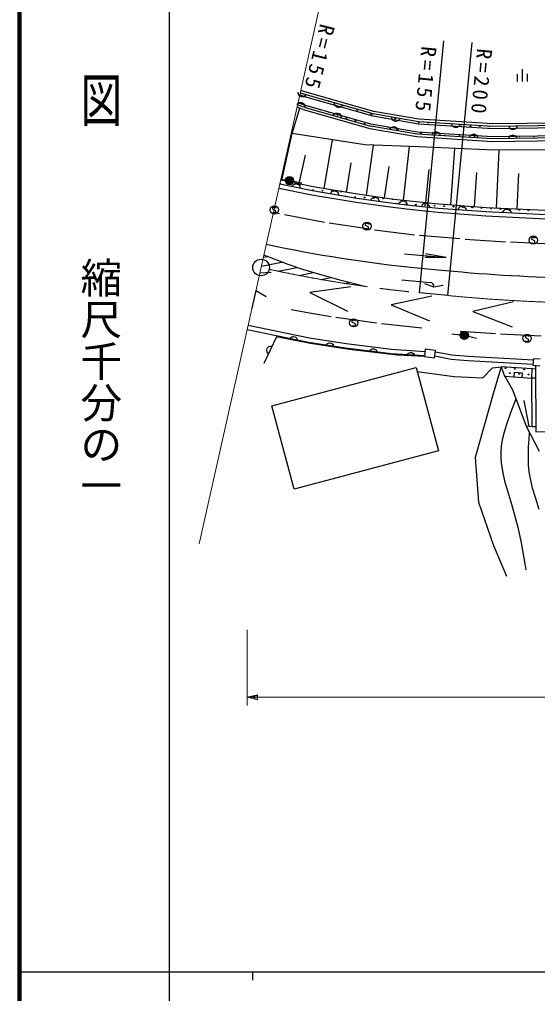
# Model space of a CAD drawing. Units: millimetres, scale not verified. Extents: x 40000 to 680000, y 20000 to 380000.
# Drawn here: x 40000 to 102290, y 202409 to 319588 of the extents above; entities that cross this region are included whole.
import ezdxf
from ezdxf.enums import TextEntityAlignment as Align

# ---------------------------------------------------------------- set-up
doc = ezdxf.new("R2010")
doc.units = ezdxf.units.MM
doc.header["$LTSCALE"] = 1000
doc.linetypes.add('CHAIN', pattern=[18.5, 12, -1.5, 3.5, -1.5])
for name, color, linetype, lineweight in [('M-BGD', 7, 'Continuous', 25), ('M-BGD-HTXT', 7, 'Continuous', 13), ('M-BMK', 2, 'CHAIN', 13), ('M-STR-STRC', 7, 'Continuous', 25), ('M-TTL', 2, 'Continuous', 140), ('M-TTL-BAND', 7, 'Continuous', 25)]:
    doc.layers.add(name, color=color, linetype=linetype, lineweight=lineweight)
doc.styles.add('@ＭＳ ゴシック', font='')
doc.styles.add('ＭＳ ゴシック', font='')
doc.styles.get('@ＭＳ ゴシック').set_extended_font_data('@MS Gothic')
doc.styles.get('ＭＳ ゴシック').set_extended_font_data('MS Gothic')

msp = doc.modelspace()

# ---------------------------------------------------------------- linework, layer by layer
at = {"layer": 'M-BGD'}
for p, q in [((88104, 286704), (91031, 317010)), ((91499, 286376), (94440, 316830)), ((99841, 313027), (99843, 312127)), ((100441, 313624), (100443, 312124)), ((101041, 313029), (101043, 312129)), ((73508, 310731), (73511, 310852)), ((73533, 310619), (73508, 310731)), ((73588, 310484), (73533, 310619)), ((74200, 310612), (73767, 310768)), ((74314, 310889), (73833, 311063)), ((82525, 308228), (74200, 310612)), ((82592, 308521), (74314, 310889)), ((73360, 309345), (73434, 309441)), ((73434, 309441), (73522, 309514)), ((74291, 309295), (73496, 309562)), ((73522, 309514), (73648, 309588)), ((73672, 310391), (73588, 310484)), ((73648, 309588), (73771, 309610)), ((73772, 310319), (73672, 310391)), ((74123, 310374), (73712, 310522)), ((73771, 309610), (73894, 309605)), ((73918, 310268), (73772, 310319)), ((73894, 309605), (74040, 309556)), ((74041, 310262), (73918, 310268)), ((74040, 309556), (74141, 309485)), ((74164, 310282), (74041, 310262)), ((74123, 310374), (82469, 307984)), ((74141, 309485), (74226, 309393)), ((74290, 310355), (74164, 310282)), ((74226, 309393), (74283, 309258)), ((74379, 310427), (74290, 310355)), ((74455, 310523), (74379, 310427)), ((77886, 309437), (77882, 309558)), ((77917, 309326), (77886, 309437)), ((72808, 305867), (73694, 308915)), ((74127, 308769), (73375, 309023)), ((74226, 309053), (73441, 309317)), ((74127, 308769), (82122, 306471)), ((74226, 309053), (82189, 306764)), ((74283, 309258), (74309, 309146)), ((82245, 307008), (74291, 309295)), ((74309, 309146), (74307, 309025)), ((77797, 308146), (77882, 308223)), ((77882, 308223), (78004, 308303)), ((77980, 309194), (77917, 309326)), ((78070, 309106), (77980, 309194)), ((78004, 308303), (78126, 308330)), ((78173, 309040), (78070, 309106)), ((78126, 308330), (78249, 308331)), ((78322, 308997), (78173, 309040)), ((78249, 308331), (78398, 308288)), ((78445, 308999), (78322, 308997)), ((78398, 308288), (78501, 308222)), ((78567, 309026), (78445, 308999)), ((78501, 308222), (78590, 308134)), ((78688, 309106), (78567, 309026)), ((78773, 309183), (78688, 309106)), ((78843, 309282), (78773, 309183)), ((87989, 307284), (82525, 308228)), ((88024, 307582), (82592, 308521)), ((77727, 308046), (77797, 308146)), ((78590, 308134), (78653, 308001)), ((78653, 308001), (78684, 307891)), ((78684, 307891), (78688, 307770)), ((82469, 307984), (87960, 307035)), ((84782, 307722), (84764, 307841)), ((84824, 307615), (84782, 307722)), ((84902, 307490), (84824, 307615)), ((85000, 307412), (84902, 307490)), ((85110, 307358), (85000, 307412)), ((85262, 307332), (85110, 307358)), ((85384, 307346), (85262, 307332)), ((85503, 307386), (85384, 307346)), ((85615, 307479), (85503, 307386)), ((85691, 307565), (85615, 307479)), ((85750, 307671), (85691, 307565)), ((87960, 307035), (96922, 306475)), ((96928, 306725), (87989, 307284)), ((96935, 307025), (88024, 307582)), ((91990, 306919), (91960, 307036)), ((106625, 307153), (96935, 307025)), ((71540, 300260), (72808, 305867)), ((72808, 305867), (72676, 305910)), ((81519, 304515), (72808, 305867)), ((82122, 306471), (87779, 305494)), ((87814, 305792), (82189, 306764)), ((87843, 306041), (82245, 307008)), ((84509, 306363), (84568, 306470)), ((84568, 306470), (84644, 306556)), ((84644, 306556), (84756, 306648)), ((84756, 306648), (84875, 306688)), ((84875, 306688), (84996, 306703)), ((84996, 306703), (85149, 306676)), ((85149, 306676), (85259, 306622)), ((85259, 306622), (85357, 306544)), ((85357, 306544), (85434, 306419)), ((85434, 306419), (85477, 306313)), ((85477, 306313), (85494, 306193)), ((96897, 305475), (87843, 306041)), ((89631, 305794), (89697, 305887)), ((89697, 305887), (89799, 305991)), ((89799, 305991), (89913, 306044)), ((89913, 306044), (90032, 306072)), ((90032, 306072), (90187, 306062)), ((90187, 306062), (90302, 306020)), ((90302, 306020), (90408, 305953)), ((90408, 305953), (90498, 305837)), ((90498, 305837), (90552, 305736)), ((92044, 306818), (91990, 306919)), ((92134, 306702), (92044, 306818)), ((92240, 306635), (92134, 306702)), ((92355, 306593), (92240, 306635)), ((92510, 306583), (92355, 306593)), ((92629, 306611), (92510, 306583)), ((92743, 306664), (92629, 306611)), ((92845, 306768), (92743, 306664)), ((92910, 306861), (92845, 306768)), ((92958, 306973), (92910, 306861)), ((96922, 306475), (106633, 306603)), ((106629, 306853), (96928, 306725)), ((98892, 306636), (98853, 306750)), ((98954, 306539), (98892, 306636)), ((99053, 306431), (98954, 306539)), ((99163, 306372), (99053, 306431)), ((99281, 306339), (99163, 306372)), ((99436, 306341), (99281, 306339)), ((99553, 306377), (99436, 306341)), ((99662, 306439), (99553, 306377)), ((99756, 306550), (99662, 306439)), ((99815, 306648), (99756, 306550)), ((99853, 306764), (99815, 306648)), ((76647, 299271), (77632, 305118)), ((87779, 305494), (96884, 304924)), ((96891, 305224), (87814, 305792)), ((89584, 305681), (89631, 305794)), ((90552, 305736), (90582, 305619)), ((94123, 305398), (94170, 305510)), ((94170, 305510), (94236, 305603)), ((94236, 305603), (94337, 305707)), ((94337, 305707), (94451, 305760)), ((94451, 305760), (94570, 305788)), ((94570, 305788), (94725, 305778)), ((94725, 305778), (94840, 305736)), ((94840, 305736), (94946, 305669)), ((94946, 305669), (95037, 305553)), ((95037, 305553), (95091, 305452)), ((95091, 305452), (95121, 305335)), ((96884, 304924), (106653, 305053)), ((106649, 305353), (96891, 305224)), ((106646, 305603), (96897, 305475)), ((98830, 305250), (98869, 305366)), ((98869, 305366), (98928, 305464)), ((98928, 305464), (99021, 305575)), ((99021, 305575), (99130, 305636)), ((99130, 305636), (99247, 305673)), ((99247, 305673), (99402, 305675)), ((99402, 305675), (99520, 305642)), ((99520, 305642), (99631, 305583)), ((99631, 305583), (99730, 305474)), ((99730, 305474), (99791, 305378)), ((99791, 305378), (99830, 305263)), ((88033, 304249), (81519, 304515)), ((81727, 298445), (82572, 304472)), ((86156, 297850), (86913, 304295)), ((97026, 303865), (88033, 304249)), ((91853, 297288), (92341, 304065)), ((106712, 303891), (97026, 303865)), ((97361, 296920), (97699, 303867)), ((73642, 299869), (74403, 303272)), ((79305, 298823), (79900, 302352)), ((83911, 298139), (84437, 301884)), ((88868, 297553), (89281, 301532)), ((94699, 297083), (94995, 301199)), ((71967, 300243), (71413, 300286)), ((71413, 300285), (75317, 299495)), ((72959, 300120), (73945, 299952)), ((99841, 296800), (100047, 301044)), ((71194, 299310), (75135, 298511)), ((71304, 299797), (75226, 299003)), ((72775, 299499), (72837, 299604)), ((72837, 299604), (72915, 299688)), ((72915, 299688), (73030, 299777)), ((73030, 299777), (73150, 299814)), ((73150, 299814), (73272, 299825)), ((73272, 299825), (73424, 299794)), ((73424, 299794), (73532, 299736)), ((73532, 299736), (73628, 299656)), ((73628, 299656), (73702, 299529)), ((73702, 299529), (73741, 299421)), ((73741, 299421), (73755, 299301)), ((75226, 299003), (80558, 298104)), ((75317, 299495), (80634, 298598)), ((77457, 298743), (77533, 298830)), ((77533, 298830), (77645, 298922)), ((77645, 298922), (77763, 298963)), ((77763, 298963), (77885, 298978)), ((77885, 298978), (78038, 298952)), ((78038, 298952), (78148, 298898)), ((78148, 298898), (78246, 298821)), ((78246, 298821), (78324, 298696)), ((75135, 298511), (80481, 297610)), ((77399, 298637), (77457, 298743)), ((78324, 298696), (78367, 298590)), ((78367, 298590), (78385, 298471)), ((80558, 298104), (84940, 297490)), ((80634, 298598), (85004, 297985)), ((82254, 297866), (82309, 297975)), ((82309, 297975), (82382, 298063)), ((82382, 298063), (82492, 298159)), ((82492, 298159), (82609, 298203)), ((82609, 298203), (82730, 298221)), ((82730, 298221), (82884, 298200)), ((82884, 298200), (82995, 298149)), ((82995, 298149), (83096, 298074)), ((83096, 298074), (83177, 297951)), ((83177, 297951), (83223, 297847)), ((83223, 297847), (83244, 297727)), ((85004, 297985), (87321, 297713)), ((85729, 297611), (85836, 297709)), ((85836, 297709), (85952, 297756)), ((85952, 297756), (86073, 297777)), ((86073, 297777), (86227, 297759)), ((86227, 297759), (86339, 297710)), ((86339, 297710), (86442, 297638)), ((86442, 297638), (86526, 297517)), ((87307, 297715), (90430, 297391)), ((70454, 296853), (70460, 296913)), ((70474, 296790), (70454, 296853)), ((70460, 296913), (70477, 296960)), ((70503, 296745), (70474, 296790)), ((70477, 296960), (70513, 297005)), ((70774, 296585), (70503, 296745)), ((70513, 297005), (70591, 297027)), ((70591, 297027), (70706, 297026)), ((70706, 297026), (70755, 297018)), ((70755, 297018), (70803, 296995)), ((70809, 296558), (70774, 296585)), ((70803, 296995), (70842, 296957)), ((70829, 296508), (70809, 296558)), ((70828, 296413), (70831, 296470)), ((70831, 296470), (70829, 296508)), ((70842, 296957), (70877, 296900)), ((80481, 297610), (84876, 296994)), ((84876, 296994), (87204, 296720)), ((84940, 297490), (87262, 297217)), ((85605, 297411), (85658, 297521)), ((85658, 297521), (85729, 297611)), ((86526, 297517), (86574, 297413)), ((86574, 297413), (86598, 297295)), ((87204, 296720), (90342, 296395)), ((87256, 297217), (90386, 296893)), ((88327, 297106), (88378, 297217)), ((88378, 297217), (88448, 297307)), ((88448, 297307), (88554, 297407)), ((88554, 297407), (88670, 297455)), ((88670, 297455), (88790, 297478)), ((88790, 297478), (88944, 297462)), ((88944, 297462), (89058, 297415)), ((89058, 297415), (89161, 297344)), ((89161, 297344), (89246, 297225)), ((89246, 297225), (89296, 297121)), ((89296, 297121), (89322, 297003)), ((90386, 296893), (96091, 296482)), ((90430, 297391), (96121, 296981)), ((92740, 296723), (92788, 296835)), ((92788, 296835), (92855, 296928)), ((92855, 296928), (92957, 297031)), ((92957, 297031), (93072, 297083)), ((93072, 297083), (93191, 297109)), ((93191, 297109), (93346, 297098)), ((93346, 297098), (93461, 297055)), ((93461, 297055), (93566, 296987)), ((93566, 296987), (93655, 296870)), ((93655, 296870), (93708, 296769)), ((93708, 296769), (93737, 296651)), ((96091, 296482), (106122, 295984)), ((96121, 296981), (106593, 296472)), ((98099, 296382), (98145, 296495)), ((98145, 296495), (98210, 296589)), ((98210, 296589), (98310, 296694)), ((98310, 296694), (98423, 296749)), ((98423, 296749), (98542, 296778)), ((98542, 296778), (98697, 296770)), ((98697, 296770), (98812, 296730)), ((98812, 296730), (98919, 296664)), ((98919, 296664), (99011, 296549)), ((99011, 296549), (99066, 296449)), ((70480, 296363), (70507, 296333)), ((70507, 296333), (70545, 296315)), ((71264, 296210), (70535, 296373)), ((70545, 296315), (70597, 296304)), ((70597, 296304), (70675, 296304)), ((70675, 296304), (70740, 296321)), ((70740, 296321), (70795, 296358)), ((70795, 296358), (70828, 296413)), ((76657, 295166), (71860, 296070)), ((90342, 296395), (96061, 295982)), ((96061, 295982), (106132, 295483)), ((99066, 296449), (99098, 296332)), ((82070, 294348), (77236, 295074)), ((81599, 294894), (81605, 294953)), ((81619, 294831), (81599, 294894)), ((81605, 294953), (81623, 295001)), ((81648, 294785), (81619, 294831)), ((81623, 295001), (81659, 295045)), ((81623, 294403), (81650, 294373)), ((81918, 294624), (81648, 294785)), ((81650, 294373), (81687, 294355)), ((81659, 295045), (81737, 295067)), ((81687, 294355), (81740, 294344)), ((81737, 295067), (81852, 295065)), ((81740, 294344), (81817, 294343)), ((81817, 294343), (81882, 294360)), ((81852, 295065), (81902, 295057)), ((81882, 294360), (81938, 294396)), ((81902, 295057), (81949, 295034)), ((81953, 294596), (81918, 294624)), ((81938, 294396), (81971, 294451)), ((81949, 295034), (81988, 294996)), ((81972, 294546), (81953, 294596)), ((81971, 294451), (81974, 294509)), ((81974, 294509), (81972, 294546)), ((81988, 294996), (82023, 294938)), ((87512, 293649), (82669, 294240)), ((92965, 293198), (88082, 293600)), ((98445, 292815), (93577, 293129)), ((101595, 293215), (101600, 293275)), ((101615, 293152), (101595, 293215)), ((101600, 293275), (101617, 293322)), ((101645, 293107), (101615, 293152)), ((101617, 293322), (101652, 293367)), ((101919, 292951), (101645, 293107)), ((101652, 293367), (101729, 293390)), ((101729, 293390), (101844, 293391)), ((101844, 293391), (101894, 293384)), ((101894, 293384), (101942, 293361)), ((101954, 292924), (101919, 292951)), ((101942, 293361), (101982, 293324)), ((101982, 293324), (102017, 293267)), ((103930, 292576), (99046, 292789)), ((101627, 292725), (101655, 292695)), ((101655, 292695), (101693, 292678)), ((101693, 292678), (101745, 292668)), ((101745, 292668), (101823, 292668)), ((101823, 292668), (101888, 292686)), ((101888, 292686), (101942, 292724)), ((101942, 292724), (101975, 292779)), ((101974, 292874), (101954, 292924)), ((101977, 292837), (101974, 292874)), ((101975, 292779), (101977, 292837)), ((89829, 287422), (89827, 287397)), ((68428, 286989), (67953, 284873)), ((68428, 286989), (69643, 286263)), ((91499, 286376), (88104, 286704)), ((72672, 284699), (75098, 284269)), ((75098, 284269), (77493, 283865)), ((78059, 283778), (82916, 283081)), ((74858, 281232), (67480, 282769)), ((79997, 283253), (80000, 283313)), ((80020, 283191), (79997, 283253)), ((80000, 283313), (80015, 283361)), ((80015, 283361), (80049, 283408)), ((80051, 283148), (80020, 283191)), ((80046, 282765), (80075, 282736)), ((80049, 283408), (80125, 283433)), ((80330, 283001), (80051, 283148)), ((80075, 282736), (80113, 282720)), ((80113, 282720), (80166, 282712)), ((80125, 283433), (80240, 283438)), ((80166, 282712), (80244, 282715)), ((80240, 283438), (80290, 283432)), ((80244, 282715), (80308, 282735)), ((80290, 283432), (80339, 283412)), ((80308, 282735), (80361, 282775)), ((80366, 282975), (80330, 283001)), ((80339, 283412), (80380, 283376)), ((80361, 282775), (80392, 282831)), ((80388, 282926), (80366, 282975)), ((80380, 283376), (80417, 283320)), ((80392, 282888), (80388, 282926)), ((80392, 282831), (80392, 282888)), ((83514, 283004), (88384, 282495)), ((74766, 280720), (67367, 282262)), ((70913, 281423), (69394, 278213)), ((74984, 280606), (70913, 281423)), ((72520, 281218), (72598, 281302)), ((72598, 281302), (72713, 281391)), ((72713, 281391), (72833, 281428)), ((72833, 281428), (72955, 281439)), ((72955, 281439), (73107, 281409)), ((73107, 281409), (73215, 281351)), ((73215, 281351), (73311, 281271)), ((73311, 281271), (73385, 281144)), ((79268, 280572), (74858, 281232)), ((92990, 281629), (91994, 281718)), ((92978, 282100), (97249, 281794)), ((93975, 281471), (94950, 281246)), ((97840, 281752), (102739, 281510)), ((100856, 281404), (100863, 281464)), ((100874, 281341), (100856, 281404)), ((100863, 281464), (100882, 281511)), ((100903, 281295), (100874, 281341)), ((100882, 281511), (100918, 281555)), ((101170, 281129), (100903, 281295)), ((100918, 281555), (100996, 281575)), ((100996, 281575), (101111, 281571)), ((101111, 281571), (101161, 281562)), ((101161, 281562), (101208, 281538)), ((101208, 281538), (101247, 281499)), ((101247, 281499), (101280, 281441)), ((69743, 279927), (69809, 280067)), ((69809, 280067), (69891, 280158)), ((69891, 280158), (69992, 280232)), ((69992, 280232), (70133, 280273)), ((70133, 280273), (70247, 280285)), ((70247, 280285), (70367, 280270)), ((72458, 281113), (72520, 281218)), ((73385, 281144), (73425, 281036)), ((73425, 281036), (73439, 280916)), ((79197, 280057), (74766, 280720)), ((79636, 279901), (74984, 280606)), ((76816, 280329), (76873, 280436)), ((76873, 280436), (76947, 280524)), ((76947, 280524), (77057, 280618)), ((77057, 280618), (77175, 280661)), ((77175, 280661), (77296, 280678)), ((77296, 280678), (77450, 280655)), ((77450, 280655), (77561, 280602)), ((77561, 280602), (77660, 280527)), ((77660, 280527), (77740, 280403)), ((77740, 280403), (77785, 280298)), ((77785, 280298), (77805, 280179)), ((84751, 279884), (79268, 280572)), ((100871, 280913), (100897, 280883)), ((100897, 280883), (100934, 280864)), ((100934, 280864), (100986, 280852)), ((100986, 280852), (101064, 280850)), ((101064, 280850), (101129, 280865)), ((101129, 280865), (101185, 280901)), ((101204, 281101), (101170, 281129)), ((101185, 280901), (101220, 280955)), ((101223, 281050), (101204, 281101)), ((101220, 280955), (101224, 281012)), ((101224, 281012), (101223, 281050)), ((69724, 279805), (69743, 279927)), ((69731, 279680), (69724, 279805)), ((69790, 279547), (69731, 279680)), ((69853, 279451), (69790, 279547)), ((69939, 279366), (69853, 279451)), ((84702, 279366), (79197, 280057)), ((85436, 279186), (79636, 279901)), ((82040, 279604), (82094, 279714)), ((82094, 279714), (82165, 279803)), ((82165, 279803), (82273, 279901)), ((82273, 279901), (82390, 279947)), ((82390, 279947), (82510, 279967)), ((82510, 279967), (82664, 279948)), ((82664, 279948), (82777, 279899)), ((82777, 279899), (82878, 279826)), ((82878, 279826), (82962, 279705)), ((82962, 279705), (83009, 279601)), ((83009, 279601), (83033, 279482)), ((88739, 279104), (84702, 279366)), ((88773, 279623), (84751, 279884)), ((88685, 279024), (85436, 279186)), ((86561, 279130), (86607, 279243)), ((86607, 279243), (86672, 279337)), ((86672, 279337), (86772, 279442)), ((86772, 279442), (86885, 279497)), ((86885, 279497), (87004, 279526)), ((87004, 279526), (87159, 279518)), ((87159, 279518), (87274, 279477)), ((87274, 279477), (87381, 279412)), ((87381, 279412), (87473, 279297)), ((87473, 279297), (87528, 279197)), ((87528, 279197), (87560, 279080)), ((88787, 279914), (88685, 279024)), ((88685, 279024), (89912, 278883)), ((90014, 279774), (88787, 279914)), ((89912, 278883), (90014, 279774)), ((91914, 278673), (89942, 279064)), ((91982, 279189), (90043, 279574)), ((93946, 279054), (91982, 279189)), ((101808, 278620), (93946, 279054)), ((70353, 273093), (87697, 277733)), ((87697, 277733), (90379, 267709)), ((93910, 278535), (91914, 278673)), ((101780, 278101), (93910, 278535)), ((96878, 277682), (97918, 277810)), ((97918, 277810), (96963, 274534)), ((101667, 277552), (97918, 277810)), ((97918, 277810), (98326, 276680)), ((101793, 278777), (101729, 277987)), ((101729, 277987), (102558, 277920)), ((102621, 278710), (101793, 278777)), ((102032, 277922), (102101, 269996)), ((87829, 277242), (92251, 276654)), ((92251, 276654), (95727, 276477)), ((95727, 276477), (96878, 277682)), ((98305, 276740), (99307, 274939)), ((98326, 276680), (101592, 276454)), ((99495, 277100), (99460, 276601)), ((100492, 277031), (99495, 277100)), ((100458, 276532), (100492, 277031)), ((101592, 276454), (101667, 277552)), ((102048, 277525), (101667, 277552)), ((101643, 270586), (101592, 276454)), ((102093, 276420), (101592, 276454)), ((96963, 274534), (94782, 266906)), ((99307, 274939), (100924, 270673)), ((73035, 263068), (70353, 273093)), ((99701, 273899), (99092, 272392)), ((101283, 270630), (100683, 273751)), ((99092, 272392), (98543, 270874)), ((98543, 270874), (98269, 269951)), ((98269, 269951), (98056, 269026)), ((100924, 270673), (102505, 267657)), ((101643, 270586), (100924, 270673)), ((101275, 269037), (101337, 269885)), ((102096, 270572), (101643, 270586)), ((102101, 269996), (120419, 270480)), ((98056, 269026), (97938, 268264)), ((101224, 268201), (101275, 269037)), ((90379, 267709), (73035, 263068)), ((97938, 268264), (97880, 267491)), ((97880, 267491), (97888, 266735)), ((101190, 267098), (101224, 268201)), ((94782, 266906), (95192, 261536)), ((97888, 266735), (97957, 265978)), ((101217, 266013), (101190, 267098)), ((101294, 265175), (101217, 266013)), ((97957, 265978), (98114, 265035)), ((98114, 265035), (98332, 264090)), ((101429, 264354), (101294, 265175)), ((98332, 264090), (99162, 261298)), ((101703, 263223), (101429, 264354)), ((102036, 262099), (101703, 263223)), ((95192, 261536), (96988, 256290)), ((102487, 260650), (102036, 262099)), ((99162, 261298), (99932, 258498)), ((99932, 258498), (100319, 256646)), ((100319, 256646), (100647, 254784)), ((96988, 256290), (98572, 252611)), ((100647, 254784), (100761, 254087)), ((100761, 254087), (100875, 253381))]:
    msp.add_line(p, q, dxfattribs=at)
for centre, radius in [((82327, 308198), 49.8), ((79336, 307754), 49.8), ((80408, 307392), 49.8), ((81480, 307031), 49.8), ((85166, 307687), 49.8), ((88004, 307176), 49.8), ((85413, 306303), 49.8), ((88274, 305936), 49.8), ((94237, 306731), 49.8), ((95368, 306753), 49.8), ((92924, 305564), 49.8), ((94713, 305558), 49.8), ((72466, 300205), 498), ((72466, 300205), 440), ((72466, 300205), 382), ((72466, 300205), 322), ((72466, 300205), 265), ((72466, 300205), 195), ((72466, 300205), 135), ((72466, 300205), 77.5), ((72466, 300205), 15), ((72491, 299752), 49.8), ((73622, 299696), 49.8), ((75288, 299047), 49.8), ((76418, 298991), 49.8), ((77548, 298935), 49.8), ((80345, 298230), 49.8), ((81475, 298174), 49.8), ((82605, 298118), 49.8), ((83735, 298061), 49.8), ((70638, 296684), 498), ((86532, 297356), 49.8), ((87662, 297300), 49.8), ((88792, 297244), 49.8), ((89922, 297188), 49.8), ((91052, 297132), 49.8), ((92182, 297076), 49.8), ((93312, 297020), 49.8), ((94442, 296964), 49.8), ((95572, 296908), 49.8), ((96702, 296852), 49.8), ((97832, 296796), 49.8), ((98962, 296740), 49.8), ((100092, 296684), 49.8), ((101222, 296628), 49.8), ((81782, 294724), 498), ((101781, 293048), 498), ((69048, 289751), 995), ((80189, 283093), 498), ((93488, 281584), 498), ((93488, 281584), 440), ((93488, 281584), 382), ((93488, 281584), 322), ((93488, 281584), 265), ((93488, 281584), 195), ((93488, 281584), 135), ((93488, 281584), 77.5), ((93488, 281584), 15), ((101036, 281231), 498), ((98437, 277640), 49.8), ((98963, 277037), 49.8), ((99566, 277562), 49.8), ((100091, 276959), 49.8), ((100695, 277484), 49.8), ((101220, 276881), 49.8)]:
    msp.add_circle(centre, radius, dxfattribs=at)
for centre, start, end in [((74365, 310306), 341.85211, 166.19708), ((76072, 309774), 37.97409, 110.0751), ((77204, 309796), 221.83025, 286.21844), ((77191, 308476), 180.77295, 327.15216), ((78911, 309263), 164.02454, 344.02414), ((80619, 308730), 106.21918, 41.8295), ((78264, 308115), 116.70911, 31.216), ((84034, 307665), 65.81619, 94.57755), ((89135, 307198), 159.50385, 13.33829), ((82552, 306670), 28.62061, 131.77292), ((84341, 306664), 191.44537, 328.94556), ((90063, 305931), 211.42146, 321.42178), ((93106, 306709), 1.62567, 171.21698), ((96499, 306775), 203.92448, 328.91766), ((91135, 305569), 14.04745, 158.79501), ((97574, 305191), 59.09518, 122.41263), ((100079, 305541), 210.19759, 331.31049), ((101868, 305535), 175.24628, 6.26181), ((71361, 299808), 322.46695, 194.63243), ((74751, 299640), 205.6163, 311.4823), ((78678, 298879), 92.02567, 68.83792), ((79215, 298286), 53.39893, 107.46701), ((84865, 298005), 172.54382, 351.48572), ((85402, 297412), 20.46606, 146.12515)]:
    msp.add_arc(centre, 49.8, start, end, dxfattribs=at)
at = {"layer": 'M-BGD-HTXT'}
for p, q in [((77736, 328448), (61587, 256519)), ((67367, 246175), (67367, 237044)), ((68617, 238356), (67367, 238044)), ((67367, 238044), (68617, 237731)), ((67367, 238044), (155742, 238044)), ((67495, 238044), (68585, 238310)), ((68585, 238310), (67498, 238044)), ((67623, 238044), (68538, 238263)), ((68538, 238263), (67623, 238044)), ((67748, 238044), (68492, 238216)), ((68492, 238216), (67748, 238044)), ((67876, 238044), (68445, 237919)), ((68445, 237919), (67876, 238044)), ((68351, 238044), (68129, 238044)), ((68617, 237731), (68617, 238356))]:
    msp.add_line(p, q, dxfattribs=at)
at = {"layer": 'M-BMK'}
for centre, radius, start, end in [((103004, 440986), 155000, 257.71526, 264.4837), ((110725, 485450), 200000, 264.48376, 269.03961)]:
    msp.add_arc(centre, radius, start, end, dxfattribs=at)
at = {"layer": 'M-STR-STRC'}
for p, q in [((69325, 290987), (69771, 291076)), ((70851, 290662), (69380, 291230)), ((72319, 290116), (70851, 290662)), ((86316, 291394), (91296, 290946)), ((91296, 290946), (88786, 290941)), ((91296, 290946), (88827, 291399)), ((69086, 289918), (71518, 290407)), ((71106, 289304), (73350, 289755)), ((74065, 289518), (72319, 290116)), ((75821, 288979), (74065, 289518)), ((87832, 289719), (91227, 289391)), ((70274, 289166), (68893, 289060)), ((73640, 288793), (75320, 289130)), ((78674, 288201), (75821, 288979)), ((76291, 288305), (77426, 288533)), ((85991, 288276), (89377, 287965)), ((79832, 287419), (74928, 286735)), ((81545, 287479), (78674, 288201)), ((79075, 287845), (79635, 287957)), ((89827, 287397), (88758, 287791)), ((90950, 287595), (89827, 287397)), ((74928, 286735), (79456, 284489)), ((89576, 286320), (84679, 285252)), ((84679, 285252), (89321, 283335)), ((99418, 285611), (94515, 284444)), ((94515, 284444), (99249, 282620))]:
    msp.add_line(p, q, dxfattribs=at)
for centre, radius, start, end in [((102732, 444001), 155000, 257.68793, 264.48376), ((110453, 488465), 200000, 264.48376, 269.03961), ((89331, 287467), 500, 354.75604, 84.75604)]:
    msp.add_arc(centre, radius, start, end, dxfattribs=at)
at = {"layer": 'M-TTL'}
msp.add_line((40000, 380000), (40000, 20000), dxfattribs=at)
at = {"layer": 'M-TTL-BAND'}
for p, q in [((58000, 370000), (58000, 20000)), ((40000, 205000), (579000, 205000)), ((68000, 205000), (68000, 204000))]:
    msp.add_line(p, q, dxfattribs=at)

# ---------------------------------------------------------------- texts
at = {"layer": 'M-BGD', "char_height": 1833, "attachment_point": 7, "style": 'ＭＳ ゴシック'}
for s, insert, rotation in [('\\T1.32;R=155', (76135, 319176), 256), ('\\T1.32;R=155', (88309, 316433), 264.6), ('\\T1.32;R=200', (95006, 316164), 264.6)]:
    msp.add_mtext(s, dxfattribs=dict(at, insert=insert, rotation=rotation))
at = {"layer": 'M-TTL-BAND', "style": '@ＭＳ ゴシック', "width": 1.4}
msp.add_text('平  面  図', height=3666, rotation=270, dxfattribs=at).set_placement((49777, 306475), align=Align.MIDDLE_RIGHT)
at = {"layer": 'M-TTL-BAND', "style": '@ＭＳ ゴシック'}
msp.add_text('縮尺千分の一', height=3666, rotation=270, dxfattribs=at).set_placement((49777, 261030), align=Align.MIDDLE_RIGHT)

doc.saveas('drawing.dxf')
